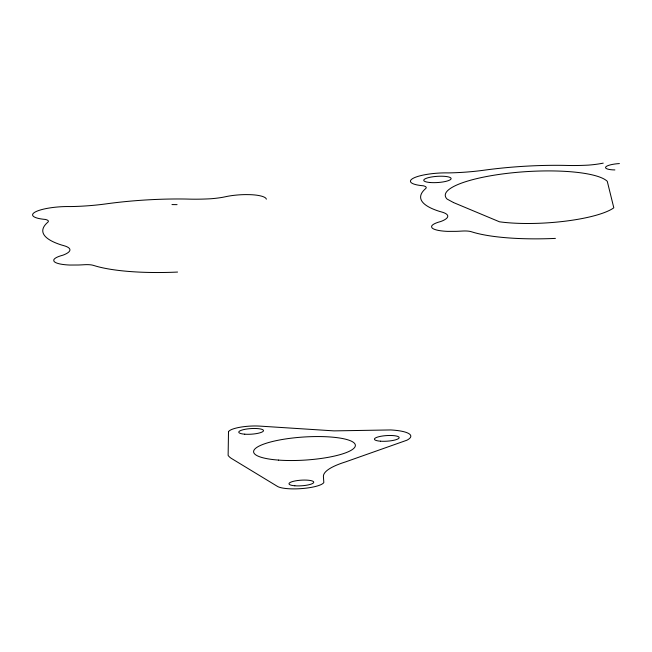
<?xml version="1.0" encoding="UTF-8"?>
<svg xmlns="http://www.w3.org/2000/svg" width="652" height="652" viewBox="0 0 652 652"><rect width="100%" height="100%" fill="white"/><g stroke="black" fill="none" stroke-linecap="round" stroke-linejoin="round"><path stroke-width="0.98" d="M603.23 163.139L600.508 163.644A31.606 7.164 -3.7 0 1 588.56 165.103A65.151 14.768 -3.7 0 1 567.379 165.461L563.581 165.372A125.135 28.362 -3.7 0 0 483.963 170.213A69.805 15.819 -3.7 0 1 448.315 172.902A28.109 6.373 -3.7 0 0 413.401 178.175A28.109 6.373 -3.7 0 0 423.384 185.796A14.694 3.333 -3.7 0 1 425.691 188.55A131.794 29.87 -3.7 0 0 439.293 211.321L441.828 212.047A36.373 8.248 -3.7 0 1 440.695 221.541A27.205 6.161 -3.7 0 0 431.583 226.431L431.868 227.646A27.205 6.161 -3.7 0 0 447.647 231.378L456.213 231.346A43.708 9.902 -3.7 0 0 462.056 231.061A10.334 2.339 -3.7 0 1 470.801 231.582A195.893 44.401 -3.7 0 1 473.955 232.519A107.132 24.279 -3.7 0 0 552.66 238.518L555.406 238.396M177.556 272.055L174.809 272.186A107.132 24.279 -3.7 0 1 96.105 266.187A195.893 44.401 -3.7 0 0 92.951 265.25A10.334 2.339 -3.7 0 0 84.206 264.728A43.708 9.902 -3.7 0 1 78.362 265.005L69.797 265.046A27.205 6.161 -3.7 0 1 54.018 261.313L53.733 260.099A27.205 6.161 -3.7 0 1 62.845 255.209A36.373 8.248 -3.7 0 0 63.977 245.706L61.443 244.981A131.794 29.87 -3.7 0 1 47.84 222.218A14.694 3.333 -3.7 0 0 45.534 219.455A28.109 6.373 -3.7 0 1 35.55 211.835A28.109 6.373 -3.7 0 1 70.465 206.57A69.805 15.819 -3.7 0 0 106.113 203.872A125.135 28.362 -3.7 0 1 185.73 199.031L189.528 199.129A65.151 14.768 -3.7 0 0 210.71 198.762A31.606 7.164 -3.7 0 0 222.658 197.311L227.939 196.236A25.485 5.778 -3.7 0 1 246.032 194.598L250.441 194.671A25.485 5.778 -3.7 0 1 261.044 196.032L261.843 196.236A28.574 6.479 -3.7 0 1 266.35 199.186M171.973 204.573L177.075 204.638M614.893 169.936A13.757 3.121 -3.7 0 1 605.724 167.018A13.757 3.121 -3.7 0 1 619.4 163.57M228.502 431.795L228.127 455.373A92.274 20.913 -3.7 0 0 231.215 458.307L277.377 486.351A23.985 5.436 -3.7 0 0 302.332 488.535A23.985 5.436 -3.7 0 0 323.824 482.513L323.416 476.636A85.754 19.438 -3.7 0 1 345.43 461.942L406.913 440.206A37.115 8.411 -3.7 0 0 390.735 429.945L334.036 430.882L260.433 426.147A21.28 4.825 -3.7 0 0 228.502 431.795M453.49 202.552L447.125 199.088A82.119 18.615 -3.7 0 1 509.758 173.073A82.119 18.615 -3.7 0 1 607.273 181.321L613.809 207.809A71.467 16.194 -3.7 0 1 499.489 221.802L453.49 202.552M278.461 460.092A50.995 11.557 -3.7 0 0 355.364 445.577A50.995 11.557 -3.7 0 0 279.61 439.97A50.995 11.557 -3.7 0 0 278.461 460.092M244.744 434.191A12.404 2.812 -3.7 0 0 263.506 430.679A12.404 2.812 -3.7 0 0 245.128 429.293A12.404 2.812 -3.7 0 0 244.744 434.191M380.409 441.192A12.404 2.812 -3.7 0 0 399.163 437.679A12.404 2.812 -3.7 0 0 380.784 436.294A12.404 2.812 -3.7 0 0 380.409 441.192M294.826 485.781A12.404 2.812 -3.7 0 0 313.742 482.325A12.404 2.812 -3.7 0 0 295.543 480.858A12.404 2.812 -3.7 0 0 294.826 485.781M430.165 182.519A13.708 3.105 -3.7 0 0 451.111 178.713A13.708 3.105 -3.7 0 0 431.045 177.075A13.708 3.105 -3.7 0 0 430.165 182.519"/></g></svg>
